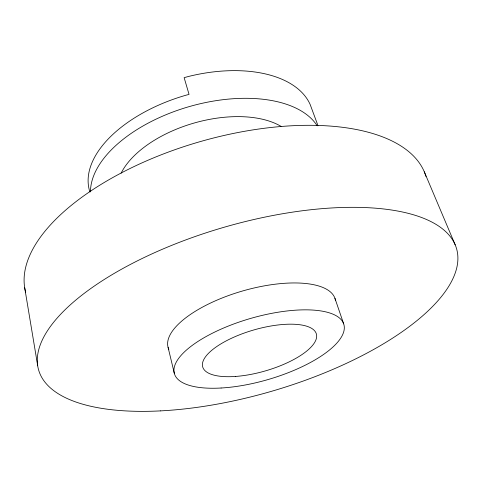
<?xml version="1.0" encoding="UTF-8"?>
<svg xmlns="http://www.w3.org/2000/svg" width="482" height="482" viewBox="0 0 482 482"><rect width="100%" height="100%" fill="white"/><g stroke="black" fill="none" stroke-linecap="round" stroke-linejoin="round"><path stroke-width="0.72" d="M424.287 171.797L455.189 244.838M334.948 298.346L343.666 323.844M168.097 347.432L174.394 373.598M24.654 287.537L37.71 365.802M25.703 292.435A208.375 96.912 -16.2 0 1 25.395 291.23M25.251 290.622A208.375 96.912 -16.2 0 1 201.259 141.31A208.375 96.912 -16.2 0 1 425.992 176.502M121.121 173.165A93.068 49.809 -16.2 0 1 193.198 123.308A93.068 49.809 -16.2 0 1 281.036 126.368M90.483 191.89A119.5 64.118 -16.2 0 1 188.329 106.865A119.5 64.118 -16.2 0 1 317.06 125.591M89.851 191.86A118.723 64.937 -16.2 0 1 185.654 95.303L189.046 94.394L184.136 77.644L188.751 76.409A117.572 66.118 -16.2 0 1 310.173 104.546L317.337 123.868A118.723 64.937 -16.2 0 1 317.891 125.844M168.839 349.414A86.965 33.535 -16.2 0 1 241.56 291.279A86.965 33.535 -16.2 0 1 335.478 300.388M160.464 410.887A217.587 85.38 -16.2 0 0 456.924 250.05A217.587 85.38 -16.2 0 0 125.404 267.094A217.587 85.38 -16.2 0 0 160.464 410.887M235.439 376.454A59.178 21.274 -16.2 0 0 316.451 334.267A59.178 21.274 -16.2 0 0 226.727 340.617A59.178 21.274 -16.2 0 0 235.439 376.454M221.105 388.01A88.224 31.776 -16.2 0 0 344.16 325.784A88.224 31.776 -16.2 0 0 212.134 333.351A88.224 31.776 -16.2 0 0 221.105 388.01"/></g></svg>
